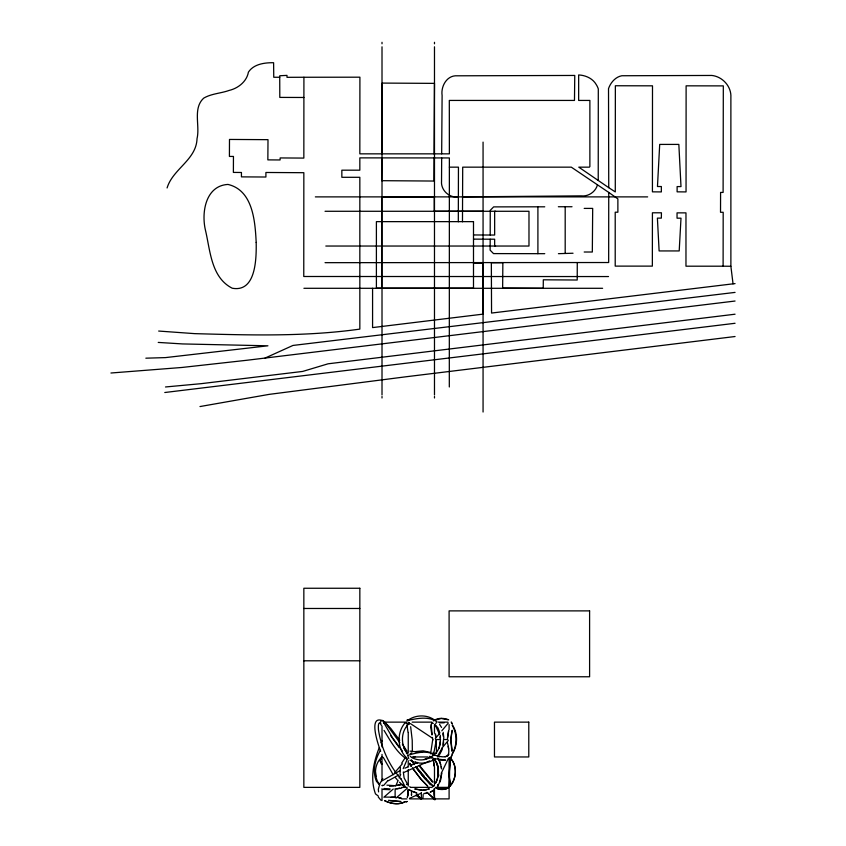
<?xml version="1.0" encoding="UTF-8"?>
<svg xmlns="http://www.w3.org/2000/svg" width="846" height="846" viewBox="0 0 846 846"><rect width="100%" height="100%" fill="white"/><g stroke="black" fill="none" stroke-linecap="round" stroke-linejoin="round"><path stroke-width="1.27" d="M441.675 153.845L442.109 95.471C440.829 87.085 446.001 76.574 455.211 75.812L574.762 75.453L574.476 100.431L449.311 100.431L449.374 153.845L359.836 153.845L359.91 77.187L303.915 77.261L303.841 158.086L280.163 157.938L280.089 159.957L267.854 159.883L268.002 139.664L229.488 139.442L229.414 156.436L233.454 156.436L233.38 172.415L241.438 172.478L241.438 176.877L265.908 177.015L265.908 172.478L303.841 172.7L303.767 276.494L608.517 276.557M449.311 386.971L449.374 157.938L359.836 157.874L359.836 170.183L341.847 170.183L341.847 177.3L359.836 177.3L359.836 329.105C305.195 336.814 249.729 335.164 194.728 333.641L158.667 331.05M544.75 253.673L537.908 253.673L537.908 206.815L544.75 206.815M462.476 221.789L462.699 167.159L571.304 167.159L608.739 192.423L608.665 262.524L325.044 262.672M730.881 266.268L723.108 266.194L723.182 212.283L720.517 212.283L720.591 192.423L723.108 192.423L723.319 85.89L686.117 85.827L686.043 191.915L677.117 191.841L677.117 186.585L680.998 186.585L678.841 144.412L659.7 144.412L657.469 186.522L661.35 186.522L661.35 191.915L652.425 191.841L652.499 85.827L615.359 85.753L615.285 191.915L608.739 187.664L608.517 88.629C610.579 82.654 615.38 76.944 621.831 75.749L711.877 75.453C722.569 76.637 731.589 86.525 730.881 97.48L730.881 266.268L733.038 283.833L735.058 283.611M432.771 739.309L430.614 753.797M458.31 221.789L458.447 167.159L449.374 167.159M473.496 234.955L490.194 235.029L490.257 210.337L493.641 206.889L537.908 206.815M577.279 263.032L577.215 280.015L543.312 279.804L543.238 288.296L502.64 288.074L502.862 262.672L491.346 262.736L491.558 313.052L733.038 283.833M381.789 157.874L381.652 180.684L433.903 181.044L434.051 157.938M381.789 153.845L382.223 83.088L434.484 83.373L434.051 153.845M441.675 157.938L441.538 181.118C440.639 190.17 449.427 198.281 458.373 196.885M598.228 180.399L598.302 88.915A20.399 20.399 0 0 0 596.208 84.526C592.665 78.382 585.538 75.252 578.653 74.956L578.653 100.431L589.874 100.431L589.874 166.577L589.376 167.159L578.791 167.159L608.739 187.664M490.194 235.029L494.656 235.029L494.656 211.278L528.983 211.278L528.983 246.038L494.656 246.038L494.656 239.207L490.194 239.207L490.12 250.141L493.504 253.599L537.908 253.673M303.915 97.48L279.804 97.406L279.73 77.261L279.804 75.749L286.995 75.389L286.995 77.324L303.915 77.261M434.432 788.335C431.608 798.434 440.766 805.72 428.065 793.231M383.524 722.801L383.661 722.008L383.851 722.621M412.362 751.449L412.224 740.197L410.659 726.714M383.682 722.389L383.471 722.97M433.184 752.295L432.972 755.044M436.494 753.469L436.198 739.658M436.166 740.652L434.03 751.967L434.453 754.748M441.792 773.022L440.692 779.853L437.868 785.955M440.206 741.625L439.011 748.308M443.389 744.374L443.6 741.752M447.471 738.146L448.613 730.384M411.463 795.039L411.547 794.119M447.46 738.674L448.666 730.849M379.145 784.253C373.52 776.025 374.366 763.663 382.011 756.959L380.087 760.343L382.096 764.266M441.58 773.456L439.687 782.169M411.473 795.325L411.558 791.602M440.354 740.049C441.21 755.552 422.556 765.651 410.225 756.366M400.38 767.407L400.021 774.153M452.187 730.278L450.77 740.113L451.849 751.237M451.901 730.965L450.77 739.594L452.24 750.614M442.839 745.633L443.79 737.575L443.198 732.308M438.101 784.676L437.467 786.632M405.223 722.653C396.637 732.329 396.996 749.027 406.693 757.836M452.102 755.087L451.151 757.191M597.435 184.936C595.563 191.883 588.34 196.748 581.17 195.87L462.55 196.885M437.678 786.156L438.165 784.591M451.69 755.531L450.876 757.456M448.877 754.262L447.756 755.859L445.091 756.768M379.241 747.663C373.53 762.14 369.945 778.87 375.497 793.908L378.289 796.044M381.112 742.894L382.043 740.514M431.597 723.119L430.773 727.539L431.904 734.867M442.056 748.234L437.509 756.271M442.215 749.429L439.962 753.955L437.488 756.8M395.632 786.198L398.159 780.35M399.164 778.013L400.676 774.502M403.204 768.654L406.736 760.469M409.104 722.696L407.73 724.017L405.985 723.224M167.085 187.96C172.848 168.798 196.357 159.915 197.033 138.649C200.142 125.663 192.592 108.33 203.727 98.125C211.405 93.589 220.806 93.409 229.129 90.427C238.054 88.354 246.757 81.597 248.417 72.143C253.673 64.032 264.65 62.593 273.607 62.72L273.755 77.261L279.73 77.261M435.838 782.582C439.381 775.264 439.37 765.503 434.167 759.042C439.719 765.662 439.55 775.909 435.542 783.28M441.231 773.329L448.539 758.132M401.702 763.103L405.498 757.265M406.461 753.67L407.169 752.538M446.075 788.768L449.099 787.372C449.924 777.95 449.258 767.745 450.019 758.217C451.267 765.799 447.407 773.477 450.22 781.048C452.747 789.773 441.549 790.418 435.954 788.06M452.388 753.786C457.792 745.231 458.056 733.281 452.314 724.821M380.404 750.328C375.106 759.571 372.071 771.192 376.481 781.376L379.643 784.802M451.944 754.41C457.252 745.791 457.326 734.095 452.282 725.339M382.508 785.426L382.318 785.786M382.815 778.51L379.939 783.533L378.31 789.297L378.596 791.909M382.011 756.959L379.843 760.332L381.525 764.234M435.288 738.579L439.349 733.736M441.792 730.838L448.285 723.097M441.792 748.255L448.285 740.514M383.703 785.405L387.933 780.498M394.701 772.652L402.326 763.822M432.835 786.653L433.945 785.469L431.597 787.531M436.176 788.25C453.657 795.811 461.398 767.967 449.956 757.836M436.663 787.901C454.133 795.229 460.901 767.851 450.009 757.9M383.883 797.239L393.253 789.011M396.065 798.064L407.307 788.186M435.013 758.693C428.235 764.16 417.575 764.562 409.94 760.152M433.342 720.898C437.477 717.704 443.441 717.831 448.147 719.597M435.627 723.362L436.61 722.717M407.127 720.855C414.974 714.584 427.241 714.151 435.172 720.496M382.942 780.382L400.317 770.463M406.947 720.094L408.777 719.745M388.335 780.752L398.688 775.021M433.512 790.333L430.191 792.11M433.882 720.496L441.2 718.455L448.697 719.861M408.28 723.774L409.316 723.436L408.438 723.774M405.054 801.744C398.794 805.149 390.947 803.711 384.782 800.75M430.73 791.983L432.295 791.179M404.917 801.797C398.646 805.159 390.81 803.711 384.666 800.707M410.236 753.617L411.917 752.803M403.605 772.588L427.79 761.675M404.906 768.231L407.55 766.984M410.151 765.789L417.66 762.415M265.115 358.038L292.97 345.443L735.058 292.399M409.432 798.36L421.361 793.125M407.931 723.816L409.221 723.51C400.761 730.87 400.264 744.67 407.497 753.913M424.332 759.497L427.23 758.249M409.21 723.753L407.338 723.806M432.761 759.539L433.364 759.285M428.732 761.273L429.652 760.871M429.726 757.181L430.455 756.874M428.044 789.455L429.356 788.948M408.893 723.668L407.994 723.711M381.969 785.543L382.857 785.289M408.65 723.764L409.242 723.542M428.901 788.969L422.63 790.27L414.519 789.001M407.73 755.341C416.422 752.834 427.05 749.704 435.172 755.341M406.387 801.712L407.243 801.479M411.96 757.614L415.185 756.789M407.92 720.464C417.3 718.339 428.235 716.107 436.822 721.659M405.89 801.923L406.789 801.712M397.102 785.257L400.941 784.454M399.735 788.112L396.837 788.747M415.502 751.576L423.095 750.825L430.455 752.443M408.153 723.013L408.777 722.875M435.045 759.338L433.691 759.327M401.808 788.049L396.055 789.001M426.659 789.847L422.112 790.259L415.513 789.022M427.399 793.093L423.814 793.58M397.535 785.374L403.066 784.443M199.984 406.556L269.081 394.384L406.122 376.756L735.058 336.518M424.671 793.516L426.564 793.21M394.225 785.818L389.572 786.336M445.631 760.11L438.947 760.11M735.058 301.028L247.487 360.195L181.911 367.471L110.942 373.012M735.058 314.204L328.1 363.801L302.688 371.426L201.2 383.661L165.499 386.971M735.058 323.278L164.78 392.512M433.596 785.797L434.135 785.807L433.078 785.723M409.961 751.121L421.868 752.401M390.122 800.75L400.941 801.458M391 797.344L393.591 797.175M385.067 797.091L395.294 797.196M384.042 788.535L390.069 788.895M389.795 789.688L383.026 789.392M558.423 253.673L573.038 253.24M145.85 358.186L165.499 357.604L267.928 345.803L182.556 343.931L158.234 342.419M394.849 785.68L386.939 785.162M473.496 263.392L482.632 263.169L483.066 314.13L372.578 327.592L372.578 288.296M444.192 722.822L439.814 722.822M445.059 760.004L434.231 758.64M407.909 720.559L408.851 720.633M388.504 800.305L400.274 801.617M445.345 788.874L436.917 787.912M483.066 211.204L434.262 211.278L434.262 196.949L381.652 196.949L381.652 288.296M315.357 196.885L647.655 196.885M558.349 206.741L572.023 206.741M584.195 208.402L592.686 208.402L592.327 252.013L584.195 252.013M325.044 211.278L495.555 211.278M325.816 246.038L495.555 246.038M723.108 266.194L685.969 266.194L685.969 212.864L677.043 212.864L677.043 218.183L680.998 218.183L679.201 250.934L659.119 250.934L657.395 218.12L661.35 218.12L661.424 212.79L652.425 212.79L652.351 266.12L615.211 266.12L615.211 212.209L617.876 212.209L617.876 198.895L608.739 192.423M303.915 288.296L602.616 288.296M303.841 608.475L359.836 608.475M303.841 660.8L359.836 660.8M384.634 722.135L406.937 722.135M412.182 722.135L431.862 722.135M438.133 722.135L447.883 722.135M435.701 739.541L440.576 739.541M444.224 739.541L447.883 739.541M414.804 756.959L427.917 756.959M401.681 787.372L406.937 787.372M410.87 787.372L430.54 787.372M435.701 787.372L449.099 787.372M401.681 798.888L406.937 798.888M409.559 798.888L449.099 798.888L449.099 758.228M473.496 239.132L490.194 239.207M408.153 720.348L408.787 720.358M433.638 785.775L433.533 785.786M397.747 797.503L401.512 798.169M439.444 756.758L437.657 756.398M436.028 755.541C448.771 759.052 450.632 755.679 447.481 742.894M399.101 797.926L400.898 798.286M432.295 754.748L434.939 755.319M412.985 756.684L414.551 757.033M428.785 757.445L431.545 758.058M417.025 793.21L408.322 789.572M416.338 792.744L412.552 791.475M407.19 759.391C396.763 752.898 390.429 740.789 384.021 730.384M406.45 784.358L407.317 784.654M429.567 756.282L433.11 758.037M433.321 723.415L431.872 722.791L431.217 725.054L432.19 734.635M380.806 723.372C377.802 721.025 378.342 727.37 378.448 729.781C381.229 747.853 389.023 765.471 401.194 779.208M408.491 789.466L410.68 790.629M432.412 785.342L424.914 778.574L416.412 767.65M432.179 785.225L424.364 778.066L415.925 767.163M383.587 721.162C366.878 713.157 378.913 747.05 380.668 751.237M410.426 723.584L432.295 738.093M380.954 800.242L378.268 797.038M415.724 795.272L421.361 798.888L423.011 797.746L423.159 794.521M404.007 786.389L399.449 782.243M427.822 786.251L420.071 778.087L412.414 767.766M426.987 792.3L434.484 798.888L434.484 788.652M416.676 794.775L421.361 798.888L421.361 792.491M427.42 785.955L421.826 780.308L413.123 769.056M434.823 724.324L438.017 727.994L439.909 733.017M416.771 794.754L421.361 798.888L417.237 794.997M383.82 721.278C381.017 718.423 379.114 723.235 381.324 725.265M384.539 721.902L390.799 728.438L399.724 740.25M402.485 751.237L392.502 737.807L384.158 723.319M419.33 765.313L433.057 782.011M415.682 761.844L417.036 763.399M415.957 766.561L421.382 772.821M419.299 766.053L432.359 781.99M416.666 768.094L430.371 784.855M395.167 777.337L397.292 779.896M422.154 773.741L424.47 776.533M425.538 777.844L426.596 779.155M385.924 723.668L399.862 742.703M427.251 780.001L429.44 782.793M407.687 784.454L404.113 777.908L403.32 772.017M405.16 786.727L400.845 778.595M439.539 724.282L441.549 727.465M407.328 753.099L403.997 748.488M390.524 735.449L399.122 747.452M409.781 763.208L410.913 764.805M393.179 774.703L383.249 757.35M402.389 744.163L406.979 751.153M409.802 786.59L410.299 787.34M413.98 764.054L411.579 760.226M410.109 764.266L411.219 765.979M435.806 726.101L439.518 734.497M414.17 764.573L411.325 759.994M409.686 763.843L411.315 766.381M437.953 758.238L439.973 761.96L441.612 768.432M451.204 721.998L451.965 723.542M451.5 722.389L452.007 723.446M407.148 759.074L406.852 758.428M439.074 760.417L440.66 764.52M407.73 755.341L408.755 758.576M407.793 790.016L408.216 794.108L407.286 797.344L408.184 793.918L407.857 790.407M435.204 734.201L435.743 736.866M442.828 733.736L443.315 736.39M448.169 746.352L448.602 748.795M433.141 758.968L433.596 761.622M433.194 759.528L434.252 765.968M432.422 737.437L432.845 740.028M435.531 734.032L435.944 736.58M433.617 762.098L434.262 766.508M406.989 724.99L407.973 732.012M437.266 763.208L438.598 775.412M441.168 766.709L441.485 768.919M437.297 763.705L438.619 776.099M439.952 736.855L440.184 739.235M375.455 772.144L375.867 776.448M440.28 735.301L440.428 737.627M565.191 206.741L565.191 253.451M483.066 142.107L483.066 412.023M449.099 724.62L449.099 729.59M434.484 42.3L434.484 43.802M434.484 46.816L434.484 394.976M434.484 396.488L434.484 397.99M434.484 724.62L434.484 733.323M434.484 767.1L434.484 784.834M408.248 732.446L408.248 753.088M408.248 760.755L408.248 767.1M408.248 769.627L408.248 786.103M395.124 788.652L395.124 797.609M382.011 42.3L382.011 43.802M382.011 46.816L382.011 394.976M382.011 396.488L382.011 397.99M382.011 726.005L382.011 746.923M382.011 754.378L382.011 781.038M382.011 788.652L382.011 800.57M256.19 242.442C256.412 257.988 256.211 292.653 232.227 288.222C211.045 277.425 210.284 250.479 205.451 230.207C201.242 212.452 205.589 185.697 227.976 184.428C252.986 190.329 255.101 221.261 256.19 242.442M409.39 723.044L408.851 723.372L409.39 723.044M473.496 221.641L376.396 221.641L376.396 288.148L473.496 288.148L473.496 221.641M359.836 588.256L303.841 588.256L303.841 787.372L359.836 787.372L359.836 588.256M589.599 610.886L449.099 610.886L449.099 676.768L589.599 676.768L589.599 610.886M528.782 722.135L494.466 722.135L494.466 756.959L528.782 756.959L528.782 722.135"/></g></svg>
